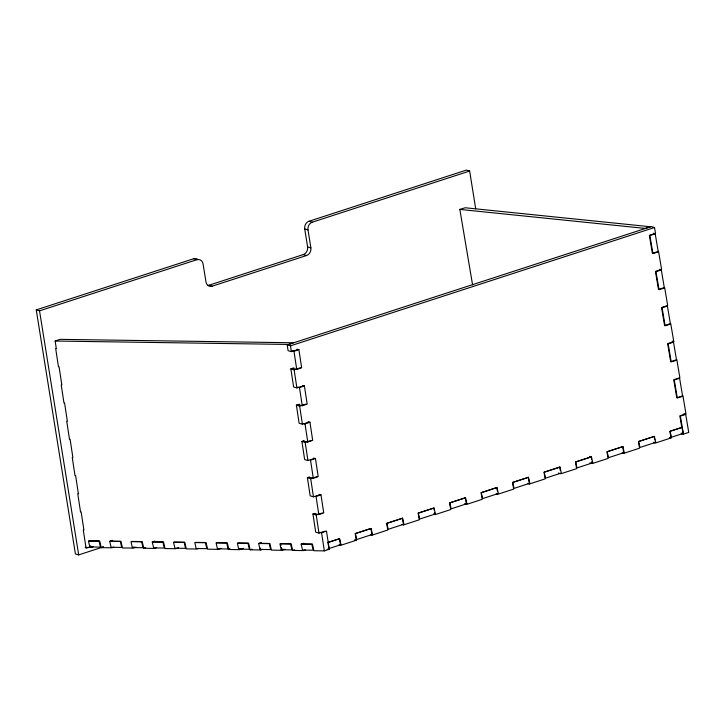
<?xml version="1.0" encoding="UTF-8"?>
<svg xmlns="http://www.w3.org/2000/svg" width="725" height="725" viewBox="0 0 725 725"><rect width="100%" height="100%" fill="white"/><g stroke="black" fill="none" stroke-linecap="round" stroke-linejoin="round"><path stroke-width="1.09" d="M55.154 341.031L60.066 339.354L293.462 342.771L288.55 344.447L55.154 341.031L56.305 348.58M292.157 350.873L293.978 351.281L298.881 349.604L301.645 367.756L296.733 369.433L292.193 368.4M297.676 387.159L299.498 387.576L304.409 385.899L307.164 404.042L302.252 405.719L297.712 404.686M303.204 423.454L305.017 423.871L309.928 422.195L312.683 440.338L307.772 442.014L303.24 440.981M315.447 458.481L310.536 460.157L313.3 478.31L318.212 476.633L315.447 458.481L313.635 458.073M89.8 546.958L100.44 547.112L99.08 541.176L88.441 541.022L89.8 546.958L91.64 546.324M85.188 547.393L90.571 547.475L93.516 546.469M109.72 541.33L120.359 541.484L121.718 547.42L111.079 547.266L109.72 541.33L112.475 540.388M89.048 540.814L99.678 540.968L101.21 547.629L103.177 546.958M113.807 547.112L111.849 547.783L101.21 547.629M132.349 547.574L142.988 547.728L141.629 541.793L130.989 541.638L132.349 547.574L134.188 546.949M136.064 547.094L133.119 548.1L122.48 547.946L120.957 541.285L110.318 541.122M152.268 541.956L162.907 542.11L164.258 548.046L153.627 547.882L152.268 541.956L154.833 541.077M131.597 541.439L142.227 541.593L143.758 548.254L145.716 547.583M156.355 547.737L154.389 548.408L143.758 548.254M320.967 494.776L316.055 496.453L318.819 514.596L323.731 512.919L320.967 494.776L319.154 494.359M178.613 547.71L175.667 548.716L165.028 548.562L163.506 541.901L152.866 541.747M198.904 548.363L196.937 549.033L186.307 548.87L184.775 542.209L174.145 542.055M221.161 548.336L218.216 549.342L207.577 549.188L206.054 542.527L195.415 542.373M228.085 548.979L226.726 543.043L216.086 542.889L217.446 548.816L228.085 548.979L229.925 548.345M238.724 549.133L249.355 549.287L247.995 543.351L237.365 543.197L238.724 549.133L240.555 548.499M243.419 548.308L239.486 549.65L228.855 549.496L227.324 542.835L216.684 542.681M258.635 543.505L269.274 543.659L270.633 549.595L259.994 549.441L258.635 543.505L261.39 542.563M237.963 542.989L248.602 543.143L250.125 549.804L252.092 549.133M250.125 549.804L260.764 549.967L262.731 549.287M319.761 532.331L321.574 532.748L326.486 531.072L329.25 549.215L324.338 550.891L313.943 550.737L312.421 544.076L301.781 543.922M281.264 549.749L291.903 549.912L290.544 543.977L279.913 543.822L281.264 549.749L283.103 549.124M259.233 543.306L269.872 543.46L271.395 550.121L282.034 550.275L284.979 549.269M301.183 544.131L311.822 544.285L313.182 550.221L302.542 550.067L301.183 544.131L303.748 543.252M280.947 545.517L280.512 543.614L291.151 543.768L292.673 550.429L294.64 549.758M305.27 549.912L303.313 550.583L292.673 550.429M669.71 323.876L664.598 325.597L661.553 307.545L667.68 305.488L664.626 287.426L658.499 289.493L655.454 271.44L661.581 269.374L658.536 251.321L652.409 253.388L649.355 235.335L655.482 233.269L654.512 227.514L651.24 226.581L287.209 344.901L288.088 350.683L291.368 351.625L297.513 349.695M670.725 323.54L673.779 341.593L667.653 343.65L670.697 361.702L676.824 359.645L679.869 377.698L673.743 379.755L676.797 397.808M677.812 397.463L682.923 395.768L685.968 413.812L679.842 415.86L681.799 427.433L669.936 431.284L671.006 437.963L655.273 443.084L653.633 442.612M103.421 546.858L78.69 554.897L75.409 553.963L36.25 309.901L193.611 258.752A6.289 5.247 -74 0 1 198.142 259.74M207.513 285.496A6.289 5.247 -74 0 0 208.9 285.26L303.313 254.566A6.289 5.247 -74 0 0 307.599 246.881L304.718 228.937A6.289 5.247 -74 0 1 309.004 221.252L466.365 170.103L469.646 171.037L475.718 208.927M36.25 309.901L39.522 310.844L196.883 259.695A6.289 5.247 -74 0 1 203.091 263.972L205.972 281.916A6.289 5.247 -74 0 0 212.171 286.194L306.593 255.508A6.289 5.247 -74 0 0 310.88 247.823L307.998 229.87A6.289 5.247 -74 0 1 312.285 222.185L469.646 171.037M287.209 344.901L290.489 345.843L654.512 227.514M327.936 542.445L339.481 538.693M591.609 459.088L591.256 456.859L575.514 461.97L576.592 468.658L560.851 473.769L558.395 473.072M654.195 436.405L638.462 441.516L639.532 448.195L623.799 453.315L622.159 452.844M327.8 542.554L339.635 538.702L340.995 544.638L329.159 548.49L328.026 543.542M591.419 456.868L575.677 461.979L577.037 467.915L592.778 462.804L591.419 456.868L589.552 456.768M435.417 513.952L419.675 519.064L418.316 513.128L434.058 508.017L435.417 513.952L433.55 513.853M466.882 503.721L451.149 508.832L449.79 502.905L465.522 497.785L466.882 503.721L465.024 503.621M498.356 493.489L482.623 498.61L481.264 492.674L496.997 487.553L498.356 493.489L496.498 493.39M655.717 442.341L639.985 447.461L638.625 441.525L654.358 436.405L655.717 442.341L653.859 442.241M683.294 433.378L671.45 437.229L670.09 431.293L681.935 427.442L683.294 433.378L681.219 433.169M338.91 544.91L340.551 545.381L356.283 540.261L355.214 533.582L370.946 528.471L372.025 535.15L387.757 530.029L386.688 523.35L402.42 518.239L403.499 524.918L419.231 519.807L418.162 513.119L433.894 508.007L434.248 510.237M464.798 503.993L466.438 504.464L482.179 499.344L481.101 492.665L496.843 487.544L497.377 490.888M527.746 483.53L529.386 484.001L545.118 478.89L544.049 472.202L559.782 467.09L560.316 470.434M589.869 462.84L592.325 463.538L608.067 458.427L606.988 451.748L622.73 446.627L623.799 453.315M308.551 422.276L302.407 424.207L299.135 423.273L296.38 405.148L299.452 404.169M296.38 405.148L299.652 406.091L305.796 404.133M314.079 458.572L307.935 460.52L304.654 459.587L301.899 441.443L303.947 440.791M301.899 441.443L305.171 442.377L311.315 440.428M309.466 477.068L307.418 477.712L310.173 495.873L313.454 496.815L319.598 494.867M325.117 531.153L318.973 533.102L315.701 532.168L312.937 514.025L314.985 513.373M312.937 514.025L316.209 514.958L322.353 513.01M303.032 385.99L296.888 387.92L293.616 386.978L290.852 368.835L293.924 367.865M290.852 368.835L294.123 369.768L300.277 367.838M90.19 546.949L86.057 548.245L83.302 530.102M307.418 477.712L310.69 478.645L316.834 476.715M459.84 209.416L465.178 207.758L650.597 226.771L645.25 228.42L459.84 209.416L472.582 284.889M655.219 233.867L649.872 235.525L652.926 253.578L658.264 251.919L655.219 233.867L653.397 233.205M661.318 269.972L655.971 271.63L659.016 289.683L664.363 288.024L661.318 269.972L659.487 269.31M685.705 414.392L680.358 416.05L683.403 434.103L688.75 432.444L685.705 414.392L683.874 413.73M327.174 549.188L329.25 549.215M681.337 433.885L683.403 434.103M297.069 349.196L298.881 349.604M302.588 385.483L304.409 385.899M308.107 421.778L309.928 422.195M308.759 477.277L313.3 478.31M314.278 513.563L318.819 514.596M309.004 221.252L312.285 222.185M304.718 228.937L307.998 229.87M672.138 341.122L673.779 341.593M307.599 246.881L310.88 247.823M303.313 254.566L306.593 255.508M193.611 258.752L196.883 259.695M208.9 285.26L212.171 286.194M669.365 437.501L671.006 437.963M589.615 456.388L591.256 456.859M496.272 493.761L497.912 494.233L513.644 489.112L512.575 482.433L528.308 477.322L529.386 484.001M401.858 524.447L403.499 524.918M370.384 534.678L372.025 535.15M354.652 539.79L356.283 540.261M281.382 547.42L282.034 550.275M260.329 548.064L260.764 549.967M90.136 545.572L90.571 547.475M654.376 437.51L654.738 439.74M591.972 461.317L592.325 463.538M466.438 504.464L465.368 497.776L449.627 502.896L450.705 509.575L434.964 514.687L434.61 512.466M339.653 539.808L340.551 545.381M39.522 310.844L78.69 554.897M293.978 351.281L296.733 369.433M299.498 387.576L302.252 405.719M305.017 423.871L307.772 442.014M321.574 532.748L324.338 550.891M290.489 345.843L291.368 351.625M294.123 369.768L296.888 387.92M299.652 406.091L302.407 424.207M305.171 442.377L307.935 460.52M310.69 478.645L313.454 496.815M316.209 514.958L318.973 533.102M59.06 366.732L61.824 384.875M64.579 403.018L67.343 421.171M70.108 439.314L72.863 457.457M75.627 475.609L78.382 493.752M81.146 511.895L83.901 530.048M55.698 348.634L58.453 366.787M61.217 384.93L63.981 403.073M66.736 421.225L69.5 439.368M72.255 457.511L75.019 475.663M77.774 493.807L80.538 511.959M371.109 528.471L355.377 533.591L356.736 539.527L372.469 534.407L371.109 528.471M402.583 518.248L386.851 523.359L388.21 529.295L403.943 524.184L402.583 518.248M528.471 477.331L512.738 482.442L514.097 488.378L529.83 483.258L528.471 477.331M559.945 467.099L544.203 472.211L545.562 478.147L561.304 473.035L559.945 467.099M622.884 446.636L607.151 451.757L608.511 457.683L624.243 452.572L622.884 446.636M667.408 306.077L662.07 307.735L665.115 325.788L670.462 324.129L667.408 306.077M673.507 342.182L668.16 343.84L671.214 361.893L676.561 360.234L673.507 342.182M679.606 378.287L674.259 379.945L677.304 397.998L682.651 396.339L679.606 378.287M184.177 542.418L173.538 542.264L174.897 548.2L185.537 548.354L184.177 542.418M205.447 542.726L194.817 542.572L196.176 548.508L206.806 548.662L205.447 542.726"/></g></svg>
